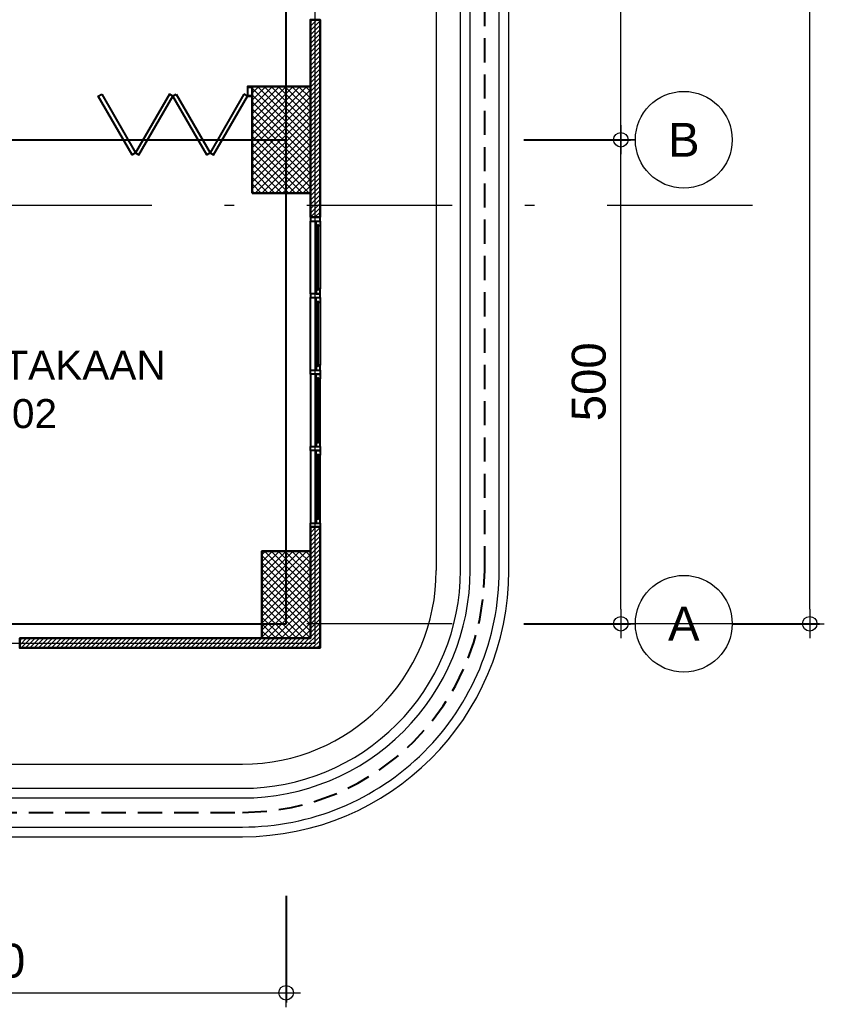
# Model space of a CAD drawing. Header units: inches. Extents: x -1 to 125, y -2 to 87.
# Drawn here: x 86.95 to 95.26, y 12.75 to 22.96 of the extents above; entities that cross this region are included whole.
import ezdxf
from ezdxf.enums import TextEntityAlignment as Align

# ---------------------------------------------------------------- set-up
doc = ezdxf.new("R2010")
doc.units = ezdxf.units.IN
doc.header["$MEASUREMENT"] = 0
doc.linetypes.add('$0$HIDDEN', pattern=[0.375, 0.25, -0.125])
doc.linetypes.add('DASHDOT', pattern=[1, 0.5, -0.25, 0, -0.25])
doc.layers.get('defpoints').update_dxf_attribs({"color": 1})
for name, color, linetype, lineweight in [('ars', 11, 'Continuous', 0), ('KOL', 1, 'Continuous', 30), ('lan', 7, 'Continuous', 15), ('NOT', 7, 'Continuous', 20), ('SANITAIR', 15, 'Continuous', 9), ('u', 6, 'Continuous', 20)]:
    doc.layers.add(name, color=color, linetype=linetype, lineweight=lineweight)
doc.layers.add('as', color=1, linetype='Continuous', plot=False)
doc.layers.add('KACA', color=151, linetype='Continuous')
doc.layers.add('Kusen', color=30, linetype='Continuous')
doc.layers.add('POLYLINE TPAK', color=4, linetype='Continuous', lineweight=20, plot=False)
doc.styles.add('S', font='simplex', dxfattribs={"width": 0.75})
doc.styles.get("Standard").update_dxf_attribs({"font": 'arial.ttf'})
doc.dimstyles.new('sk-100', dxfattribs={"dimtxt": 0.35, "dimasz": 0.15, "dimexe": 0.1, "dimexo": 0, "dimgap": 0.15, "dimtad": 1, "dimdec": 0, "dimlfac": 100, "dimzin": 0, "dimdsep": 46, "dimtxsty": 'Standard', "dimblk": 'BULAT', "dimcen": 0.09, "dimclrd": 256, "dimclre": 256, "dimclrt": 256, "dimadec": 0, "dimazin": 0, "dimtfac": 1, "dimtdec": 0, "dimtofl": 0, "dimtmove": 0, "dimatfit": 3, "dimldrblk": 'BULAT', "dimfxl": 1, "dimtolj": 1, "dimtzin": 0, "dimlwd": -1, "dimarcsym": 0})

# ---------------------------------------------------------------- blocks, each defined once
blk = doc.blocks.new('BULAT')
for p, q in [((0, -1), (0, 1)), ((-1, 0), (1, 0))]:
    blk.add_line(p, q)
blk.add_circle((0, 0), 0.5)
blk = doc.blocks.new('*D54')
at = {"layer": 'defpoints', "color": 0}
for p in [(83.502, 13.904), (89.702, 13.904), (89.702, 12.904)]:
    blk.add_point(p, dxfattribs=at)
at = {"layer": 'u', "lineweight": -2}
for p, q in [((83.502, 13.904), (83.502, 12.804)), ((89.702, 13.904), (89.702, 12.804))]:
    blk.add_line(p, q, dxfattribs=at)
at = {"layer": 'u'}
blk.add_line((83.652, 12.904), (89.552, 12.904), dxfattribs=at)
at = {"layer": 'u', "xscale": 0.15, "yscale": 0.15, "zscale": 0.15, "rotation": 180}
blk.add_blockref('BULAT', (83.502, 12.904), dxfattribs=at)
at = {"layer": 'u', "xscale": 0.15, "yscale": 0.15, "zscale": 0.15}
blk.add_blockref('BULAT', (89.702, 12.904), dxfattribs=at)
at = {"layer": 'u', "insert": (86.602, 13.233), "char_height": 0.35, "attachment_point": 5}
blk.add_mtext('\\A1;620', dxfattribs=at)
blk = doc.blocks.new('*D56')
at = {"layer": 'defpoints', "color": 0}
for p in [(92.158, 21.716), (93.158, 21.716), (92.158, 16.716)]:
    blk.add_point(p, dxfattribs=at)
at = {"layer": 'u', "lineweight": -2}
for p, q in [((92.158, 21.716), (93.258, 21.716)), ((92.158, 16.716), (93.258, 16.716))]:
    blk.add_line(p, q, dxfattribs=at)
at = {"layer": 'u'}
blk.add_line((93.158, 16.866), (93.158, 21.566), dxfattribs=at)
at = {"layer": 'u', "xscale": 0.15, "yscale": 0.15, "zscale": 0.15}
for p, rotation in [((93.158, 21.716), 90), ((93.158, 16.716), 270)]:
    blk.add_blockref('BULAT', p, dxfattribs=dict(at, rotation=rotation))
at = {"layer": 'u', "insert": (92.829, 19.216), "char_height": 0.35, "attachment_point": 5, "rotation": 90}
blk.add_mtext('\\A1;500', dxfattribs=at)
blk = doc.blocks.new('NAV')
blk.add_circle((0, -0.4), 0.4)
at = {"style": 'S', "width": 0.75, "flags": 4}
blk.add_attdef('AV', text='', height=0.3, dxfattribs=at).set_placement((0, -0.4), align=Align.MIDDLE)
blk = doc.blocks.new('*D57')
at = {"layer": 'defpoints', "color": 0}
for p in [(92.158, 29.816), (93.158, 29.816), (92.158, 21.716)]:
    blk.add_point(p, dxfattribs=at)
at = {"layer": 'u', "lineweight": -2}
for p, q in [((92.158, 29.816), (93.258, 29.816)), ((92.158, 21.716), (93.258, 21.716))]:
    blk.add_line(p, q, dxfattribs=at)
at = {"layer": 'u'}
blk.add_line((93.158, 21.866), (93.158, 29.666), dxfattribs=at)
at = {"layer": 'u', "xscale": 0.15, "yscale": 0.15, "zscale": 0.15}
for p, rotation in [((93.158, 29.816), 90), ((93.158, 21.716), 270)]:
    blk.add_blockref('BULAT', p, dxfattribs=dict(at, rotation=rotation))
at = {"layer": 'u', "insert": (92.829, 25.766), "char_height": 0.35, "attachment_point": 5, "rotation": 90}
blk.add_mtext('\\A1;810', dxfattribs=at)
blk = doc.blocks.new('*D66')
at = {"layer": 'defpoints', "color": 0}
for p in [(94.308, 72.716), (95.108, 72.716), (94.308, 16.716)]:
    blk.add_point(p, dxfattribs=at)
at = {"layer": 'u', "lineweight": -2}
for p, q in [((94.308, 72.716), (95.208, 72.716)), ((94.308, 16.716), (95.208, 16.716))]:
    blk.add_line(p, q, dxfattribs=at)
at = {"layer": 'u'}
blk.add_line((95.108, 16.866), (95.108, 72.566), dxfattribs=at)
at = {"layer": 'u', "xscale": 0.15, "yscale": 0.15, "zscale": 0.15}
for p, rotation in [((95.108, 72.716), 90), ((95.108, 16.716), 270)]:
    blk.add_blockref('BULAT', p, dxfattribs=dict(at, rotation=rotation))
at = {"layer": 'u', "insert": (94.779, 44.716), "char_height": 0.35, "attachment_point": 5, "rotation": 90}
blk.add_mtext('\\A1;5600', dxfattribs=at)
blk = doc.blocks.new('k1')
at = {"layer": 'ars'}
h = blk.add_hatch(dxfattribs=at)
h.set_pattern_fill('_USER', color=256, scale=0.05, angle=45, double=1, pattern_type=0)
h.set_pattern_definition([(45, (0, -5), (-0.03535534, 0.03535534), []), (135, (0, -5), (-0.03535534, -0.03535534), [])])
h.paths.add_polyline_path([(-0.3, -0.55), (0.3, -0.55), (0.3, 0.55), (-0.3, 0.55)])
at = {"layer": 'KOL'}
blk.add_lwpolyline([(-0.3, -0.55), (0.3, -0.55), (0.3, 0.55), (-0.3, 0.55)], close=True, dxfattribs=at)
blk = doc.blocks.new('k3')
at = {"layer": 'ars'}
h = blk.add_hatch(dxfattribs=at)
h.set_pattern_fill('_USER', color=256, scale=0.05, angle=45, double=1, pattern_type=0)
h.set_pattern_definition([(45, (0, -5.05), (-0.03535534, 0.03535534), []), (135, (0, -5.05), (-0.03535534, -0.03535534), [])])
h.paths.add_polyline_path([(-0.25, -0.45), (0.25, -0.45), (0.25, 0.45), (-0.25, 0.45)])
at = {"layer": 'KOL'}
blk.add_lwpolyline([(-0.25, -0.45), (0.25, -0.45), (0.25, 0.45), (-0.25, 0.45)], close=True, dxfattribs=at)
blk = doc.blocks.new('BV 320')
at = {"layer": 'KACA'}
for points in [[(0.0275, 3.12), (0.0275, 2.45), (0.0325, 2.45), (0.0325, 3.12)], [(0.0275, 2.33), (0.0275, 1.66), (0.0325, 1.66), (0.0325, 2.33)], [(0.0275, 0.87), (0.0275, 1.54), (0.0325, 1.54), (0.0325, 0.87)], [(0.0275, 0.08), (0.0275, 0.75), (0.0325, 0.75), (0.0325, 0.08)]]:
    blk.add_lwpolyline(points, close=True, dxfattribs=at)
at = {"layer": 'Kusen'}
for p, q in [((-0.05, 2.41), (-0.05, 3.16)), ((0.01, 2.46), (0.01, 3.11)), ((0.05, 3.11), (0.05, 2.46)), ((-0.05, 1.62), (-0.05, 2.37)), ((0.01, 1.67), (0.01, 2.32)), ((0.05, 2.32), (0.05, 1.67)), ((-0.05, 1.58), (-0.05, 0.83)), ((0.01, 1.53), (0.01, 0.88)), ((0.05, 0.88), (0.05, 1.53)), ((-0.05, 0.79), (-0.05, 0.04)), ((0.01, 0.74), (0.01, 0.09)), ((0.05, 0.09), (0.05, 0.74))]:
    blk.add_line(p, q, dxfattribs=at)
for points in [[(-0.05, 3.2), (-0.05, 3.16), (0.05, 3.16), (0.05, 3.2)], [(-0.05, 2.41), (-0.05, 2.37), (0.05, 2.37), (0.05, 2.41)], [(-0.05, 1.58), (-0.05, 1.62), (0.05, 1.62), (0.05, 1.58)], [(-0.05, 0.79), (-0.05, 0.83), (0.05, 0.83), (0.05, 0.79)], [(-0.05, 0), (-0.05, 0.04), (0.05, 0.04), (0.05, 0)]]:
    blk.add_lwpolyline(points, close=True, dxfattribs=at)
for points in [[(0.0275, 3.11), (0.01, 3.11), (0.01, 3.16), (0.05, 3.16), (0.05, 3.11), (0.0325, 3.11), (0.0325, 3.12), (0.0275, 3.12), (0.0275, 3.11)], [(0.0275, 2.46), (0.01, 2.46), (0.01, 2.41), (0.05, 2.41), (0.05, 2.46), (0.0325, 2.46), (0.0325, 2.45), (0.0275, 2.45), (0.0275, 2.46)], [(0.0275, 2.32), (0.01, 2.32), (0.01, 2.37), (0.05, 2.37), (0.05, 2.32), (0.0325, 2.32), (0.0325, 2.33), (0.0275, 2.33), (0.0275, 2.32)], [(0.0275, 1.67), (0.01, 1.67), (0.01, 1.62), (0.05, 1.62), (0.05, 1.67), (0.0325, 1.67), (0.0325, 1.66), (0.0275, 1.66), (0.0275, 1.67)], [(0.0275, 1.53), (0.01, 1.53), (0.01, 1.58), (0.05, 1.58), (0.05, 1.53), (0.0325, 1.53), (0.0325, 1.54), (0.0275, 1.54), (0.0275, 1.53)], [(0.0275, 0.88), (0.01, 0.88), (0.01, 0.83), (0.05, 0.83), (0.05, 0.88), (0.0325, 0.88), (0.0325, 0.87), (0.0275, 0.87), (0.0275, 0.88)], [(0.0275, 0.74), (0.01, 0.74), (0.01, 0.79), (0.05, 0.79), (0.05, 0.74), (0.0325, 0.74), (0.0325, 0.75), (0.0275, 0.75), (0.0275, 0.74)], [(0.0275, 0.09), (0.01, 0.09), (0.01, 0.04), (0.05, 0.04), (0.05, 0.09), (0.0325, 0.09), (0.0325, 0.08), (0.0275, 0.08), (0.0275, 0.09)]]:
    blk.add_lwpolyline(points, dxfattribs=at)
blk = doc.blocks.new('A-DAS')
at = {"layer": 'ars'}
h = blk.add_hatch(dxfattribs=at)
h.set_pattern_fill('ANSI31', color=256, scale=0.01, angle=180, style=0)
h.set_pattern_definition([(225, (36.85, 7.1), (0.02245064, -0.02245064), [])])
h.paths.add_polyline_path([(36.95, 8.89), (36.85, 8.89), (36.85, 6.85), (36.95, 6.85)])
h = blk.add_hatch(dxfattribs=at)
h.set_pattern_fill('ANSI31', color=256, scale=0.01, angle=180, style=0)
h.set_pattern_definition([(225, (-37.8, 2.65), (0.02245064, -0.02245064), [])])
h.paths.add_polyline_path([(33.85, 2.5), (33.85, 2.4), (36.95, 2.4), (36.95, 3.65), (36.85, 3.65), (36.85, 2.5)])
at = {"layer": 'as', "linetype": '$0$HIDDEN'}
for p, q in [((38.65, 3.2), (38.65, 19.1)), ((3.195, 0.7), (36.15, 0.7))]:
    blk.add_line(p, q, dxfattribs=at)
at = {"layer": 'as'}
for p, q in [((36.6, 2.65), (36.6, 18.3)), ((-37.8, 7.65), (36.6, 7.65)), ((-37.8, 2.65), (36.6, 2.65))]:
    blk.add_line(p, q, dxfattribs=at)
at = {"layer": 'as', "linetype": '$0$HIDDEN'}
blk.add_arc((36.15, 3.2), 2.5, 270, 0, dxfattribs=at)
at = {"layer": 'KOL'}
for points in [[(36.85, 6.85), (36.95, 6.85), (36.95, 8.89), (36.85, 8.89)], [(36.85, 3.65), (36.95, 3.65), (36.95, 2.4), (33.85, 2.4), (33.85, 2.5), (36.85, 2.5), (36.85, 3.4)]]:
    blk.add_lwpolyline(points, close=True, dxfattribs=at)
at = {"layer": 'Kusen'}
blk.add_lwpolyline([(36.247, 8.195, 0.414214), (36.25, 8.197), (36.25, 8.2), (36.2, 8.2), (36.2, 8.1), (36.25, 8.1), (36.25, 8.102, 0.414214), (36.247, 8.105), (36.21, 8.105, -0.414214), (36.205, 8.11), (36.205, 8.19, -0.414214), (36.21, 8.195)], format="xyb", close=True, dxfattribs=at)
for points in [[(34.696, 8.12), (35.046, 7.514), (35.011, 7.494), (34.661, 8.1)], [(35.396, 8.12), (35.046, 7.514), (35.081, 7.494), (35.431, 8.1)], [(35.465, 8.12), (35.815, 7.514), (35.781, 7.494), (35.431, 8.1)], [(36.165, 8.12), (35.815, 7.514), (35.85, 7.494), (36.2, 8.1)]]:
    blk.add_lwpolyline(points, close=True, dxfattribs=at)
at = {"layer": 'lan'}
for p, q in [((38.15, 18.6), (38.15, 3.2)), ((30.5, 1.2), (36.15, 1.2))]:
    blk.add_line(p, q, dxfattribs=at)
blk.add_arc((36.15, 3.2), 2, 270, 0, dxfattribs=at)
blk.add_arc((36.15, 3.2), 2, 270, 0, dxfattribs=at)
at = {"layer": 'POLYLINE TPAK', "color": 3}
blk.add_lwpolyline([(-25.35, 2.45), (24.15, 2.45), (24.15, 0.544), (30.45, 0.544), (30.45, 2.45), (36.9, 2.45), (36.9, 15.95), (5.6, 15.95)], dxfattribs=at)
at = {"layer": 'SANITAIR'}
blk.add_line((38.9, 3.2), (38.9, 19.35), dxfattribs=at)
for points in [[(31.2, -0.2), (31.2, 0.55), (36.15, 0.55, 0.414214), (38.8, 3.2), (38.8, 19.25), (29.2, 19.25)], [(30.9, 0.1), (30.9, 0.85), (36.15, 0.85, 0.414214), (38.5, 3.2), (38.5, 18.95), (29.2, 18.95)], [(30.8, 0.2), (30.8, 0.95), (36.15, 0.95, 0.414214), (38.4, 3.2), (38.4, 18.85), (29.2, 18.85)]]:
    blk.add_lwpolyline(points, format="xyb", dxfattribs=at)
blk.add_lwpolyline([(31.3, -0.3), (31.3, 0.45), (36.15, 0.45)], dxfattribs=at)
blk.add_arc((36.15, 3.2), 2.75, 270, 0, dxfattribs=at)
blk.add_blockref('BV 320', (36.9, 3.65))
at = {"layer": 'KOL'}
blk.add_blockref('k1', (36.55, 7.65), dxfattribs=at)
at = {"layer": 'KOL', "rotation": 180}
blk.add_blockref('k3', (36.6, 2.95), dxfattribs=at)

msp = doc.modelspace()

# ---------------------------------------------------------------- linework, layer by layer
at = {"layer": 'NOT', "linetype": 'DASHDOT', "ltscale": 3}
for p, q in [((94.51743, 21.03847), (82.19017, 21.03847)), ((94.51743, 16.7162), (82.19017, 16.7162))]:
    msp.add_line(p, q, dxfattribs=at)

# ---------------------------------------------------------------- block references
msp.add_blockref('A-DAS', (53.1023, 14.0662))
at = {"layer": 'u'}
ref = msp.add_blockref('NAV', (93.80805, 22.2162), dxfattribs=dict(at, xscale=1.25, yscale=1.25, zscale=1.25))
ref.add_attrib('AV', 'B', dxfattribs={"layer": '0', "height": 0.35, "flags": 4}).set_placement((93.80805, 21.7162), align=Align.MIDDLE)
ref = msp.add_blockref('NAV', (93.80805, 17.2162), dxfattribs=dict(at, xscale=1.25, yscale=1.25, zscale=1.25))
ref.add_attrib('AV', 'A', dxfattribs={"layer": '0', "height": 0.35, "flags": 4}).set_placement((93.80805, 16.7162), align=Align.MIDDLE)

# ---------------------------------------------------------------- texts
at = {"layer": 'NOT', "insert": (85.94206, 19.53735), "char_height": 0.3, "attachment_point": 1}
msp.add_mtext_dynamic_manual_height_columns('\\pi-0.88247;PERPUSTAKAAN\\P\\pi0.21859;+ 0.02', width=1.5686208, gutter_width=1, heights=[0], dxfattribs=at)

# ---------------------------------------------------------------- dimensions: what is measured, and where the dimension line sits
at = {"layer": 'u'}
for base, p1, p2, picture, middle in [((95.10805, 72.7162), (94.30805, 16.7162), (94.30805, 72.7162), '*D66', (95.10805, 44.7162)), ((93.15805, 29.8162), (92.15805, 21.7162), (92.15805, 29.8162), '*D57', (93.15805, 25.7662)), ((93.15805, 21.7162), (92.15805, 16.7162), (92.15805, 21.7162), '*D56', (93.15805, 19.2162))]:
    dim = msp.add_linear_dim(base=base, p1=p1, p2=p2, angle=90, dimstyle='sk-100', dxfattribs=at)
    dim.commit()
    dim.dimension.update_dxf_attribs({"geometry": picture, "text_midpoint": middle, "dimtype": 160})
dim = msp.add_linear_dim(base=(89.7023, 12.90424), p1=(83.5023, 13.90424), p2=(89.7023, 13.90424), dimstyle='sk-100', dxfattribs=at)
dim.commit()
dim.dimension.update_dxf_attribs({"geometry": '*D54', "text_midpoint": (86.6023, 12.90424), "dimtype": 160})

doc.saveas('drawing.dxf')
